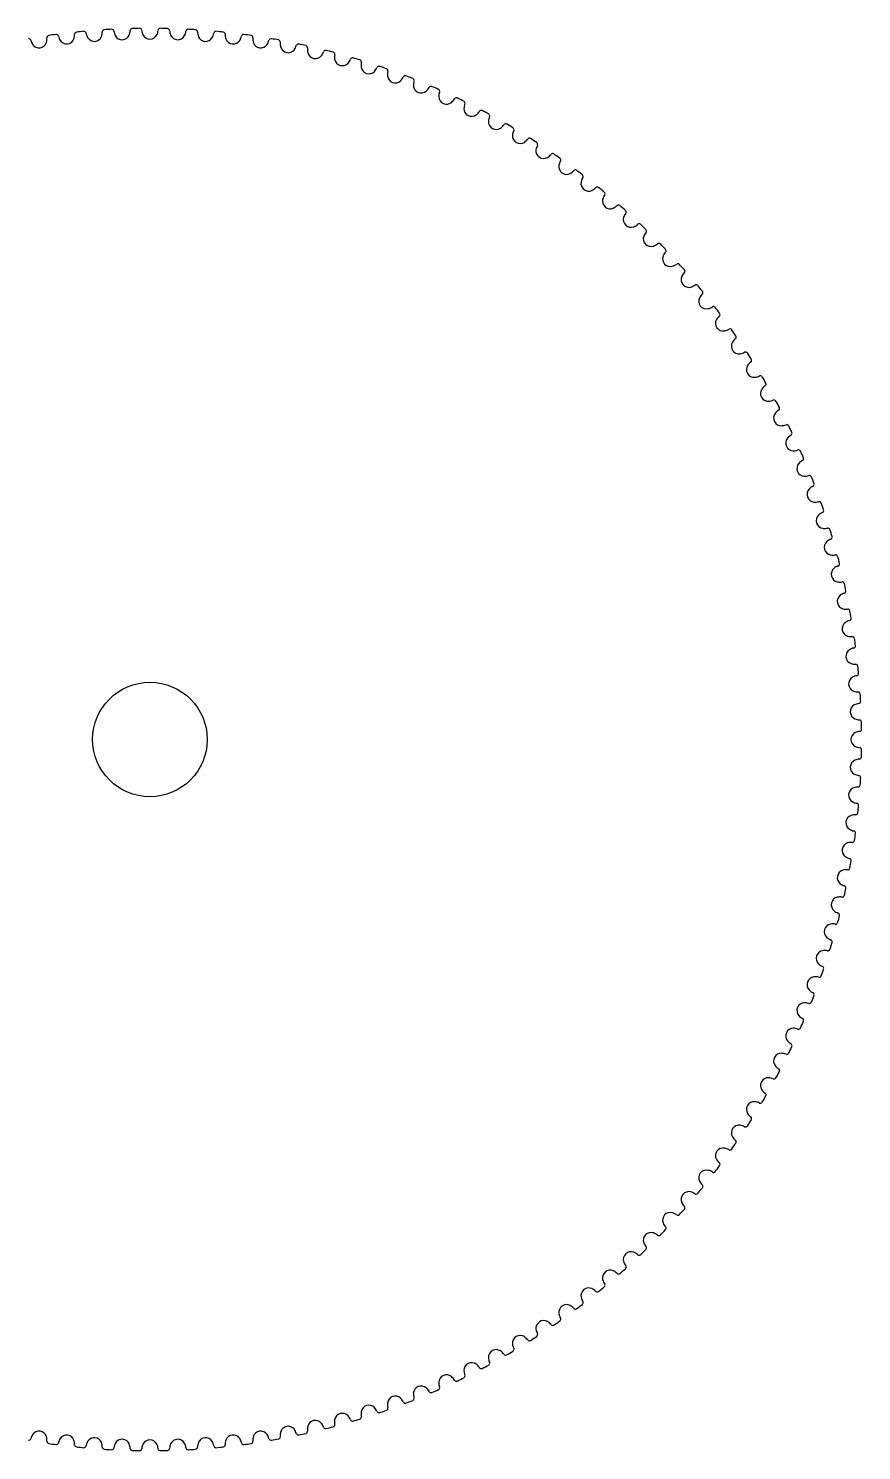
# Model space of a CAD drawing. Header units: millimetres. Extents: x 0 to 102, y 0 to 102.
# Drawn here: x 42.3 to 101.6, y 0.3 to 101.6 of the extents above; entities that cross this region are included whole.
import ezdxf

# ---------------------------------------------------------------- set-up
doc = ezdxf.new("R2010")
doc.units = ezdxf.units.MM

msp = doc.modelspace()

# ---------------------------------------------------------------- linework, layer by layer
msp.add_circle((50.93, 50.93), 4.08)
for centre, radius, start, end in [((50.93, 50.94), 50.68, 95.3256, 95.9244), ((46.24, 101.24), 0.15, 11.9314, 94.5), ((46.54, 101.38), 1, -19.877, -0.5988), ((47.69, 101.36), 0.15, 94.5, 177.0686), ((50.93, 50.94), 50.68, 93.0756, 93.6744), ((48.22, 101.39), 0.15, 9.6814, 92.25), ((49.36, 101.54), 1, -172.6512, -153.373), ((48.53, 101.51), 1, -22.127, -2.8488), ((49.68, 101.45), 0.15, 92.25, 174.8186), ((50.93, 50.94), 50.68, 90.8256, 91.4244), ((50.2, 101.46), 0.15, 7.4314, 90), ((51.34, 101.56), 1, -174.9012, -155.623), ((50.52, 101.56), 1, -24.377, -5.0988), ((51.66, 101.46), 0.15, 90, 172.5686), ((50.93, 50.94), 50.68, 88.5756, 89.1744), ((52.18, 101.45), 0.15, 5.1814, 87.75), ((53.33, 101.51), 1, -177.1512, -157.873), ((52.5, 101.54), 1, -26.627, -7.3488), ((53.64, 101.39), 0.15, 87.75, 170.3186), ((50.93, 50.94), 50.68, 86.3256, 86.9244), ((54.17, 101.36), 0.15, 2.9314, 85.5), ((55.32, 101.38), 1, -179.4012, -160.123), ((55.62, 101.24), 0.15, 85.5, 168.0686), ((50.93, 50.94), 50.68, 84.0756, 84.6744), ((42.3, 100.72), 0.15, 16.4314, 99), ((43.42, 101.01), 1, -165.9012, -146.623), ((43.03, 100.78), 0.555, -144.4349, -81), ((43.03, 100.78), 0.555, -81, -17.5651), ((42.6, 100.88), 1, -15.377, 3.9012), ((43.75, 100.95), 0.15, 99, -178.4314), ((50.93, 50.94), 50.68, 97.5756, 98.1744), ((44.27, 101.02), 0.15, 14.1814, 96.75), ((45.39, 101.26), 1, -168.1512, -148.873), ((45, 101.05), 0.555, -146.6849, -83.25), ((45, 101.05), 0.555, -83.25, -19.8151), ((44.57, 101.17), 1, -17.627, 1.6512), ((45.72, 101.19), 0.15, 96.75, 179.3186), ((47.37, 101.44), 1, -170.4012, -151.123), ((46.97, 101.24), 0.555, -148.9349, -85.5), ((46.97, 101.24), 0.555, -85.5, -22.0651), ((48.95, 101.36), 0.555, -151.1849, -87.75), ((48.95, 101.36), 0.555, -87.75, -24.3151), ((50.93, 101.4), 0.555, -153.4349, -90), ((50.93, 101.4), 0.555, -90, -26.5651), ((52.91, 101.36), 0.555, -155.6849, -92.25), ((52.91, 101.36), 0.555, -92.25, -28.8151), ((54.89, 101.24), 0.555, -157.9349, -94.5), ((54.89, 101.24), 0.555, -94.5, -31.0651), ((54.49, 101.44), 1, -28.877, -9.5988), ((56.14, 101.19), 0.15, 0.6814, 83.25), ((57.29, 101.17), 1, 178.3488, -162.373), ((56.86, 101.05), 0.555, -160.1849, -96.75), ((56.86, 101.05), 0.555, -96.75, -33.3151), ((56.47, 101.26), 1, -31.127, -11.8488), ((57.59, 101.02), 0.15, 83.25, 165.8186), ((50.93, 50.94), 50.68, 81.8256, 82.4244), ((58.11, 100.95), 0.15, -1.5686, 81), ((59.26, 100.88), 1, 176.0988, -164.623), ((58.82, 100.78), 0.555, -162.4349, -99), ((58.82, 100.78), 0.555, -99, -35.5651), ((58.44, 101.01), 1, -33.377, -14.0988), ((59.56, 100.72), 0.15, 81, 163.5686), ((50.93, 50.94), 50.68, 79.5756, 80.1744), ((60.07, 100.63), 0.15, -3.8186, 78.75), ((61.21, 100.51), 1, 173.8488, -166.873), ((60.4, 100.67), 1, -35.627, -16.3488), ((61.5, 100.34), 0.15, 78.75, 161.3186), ((50.93, 50.94), 50.68, 77.3256, 77.9244), ((62.01, 100.23), 0.15, -6.0686, 76.5), ((60.78, 100.43), 0.555, -164.6849, -101.25), ((60.78, 100.43), 0.555, -101.25, -37.8151), ((63.15, 100.07), 1, 171.5988, -169.123), ((62.71, 100.01), 0.555, -166.9349, -103.5), ((62.71, 100.01), 0.555, -103.5, -40.0651), ((62.35, 100.26), 1, -37.877, -18.5988), ((63.43, 99.89), 0.15, 76.5, 159.0686), ((50.93, 50.94), 50.68, 75.0756, 75.6744), ((63.94, 99.76), 0.15, -8.3186, 74.25), ((65.07, 99.55), 1, 169.3488, -171.373), ((64.63, 99.51), 0.555, -169.1849, -105.75), ((64.28, 99.78), 1, -40.127, -20.8488), ((65.35, 99.36), 0.15, 74.25, 156.8186), ((50.93, 50.94), 50.68, 72.8256, 73.4244), ((65.85, 99.21), 0.15, -10.5686, 72), ((64.63, 99.51), 0.555, -105.75, -42.3151), ((66.97, 98.96), 1, 167.0988, -173.623), ((66.53, 98.93), 0.555, -171.4349, -108), ((66.53, 98.93), 0.555, -108, -44.5651), ((66.18, 99.21), 1, -42.377, -23.0988), ((67.24, 98.76), 0.15, 72, 154.5686), ((50.93, 50.94), 50.68, 70.5756, 71.1744), ((67.73, 98.59), 0.15, -12.8186, 69.75), ((68.84, 98.29), 1, 164.8488, -175.873), ((68.4, 98.28), 0.555, -173.6849, -110.25), ((68.4, 98.28), 0.555, -110.25, -46.8151), ((68.07, 98.58), 1, -44.627, -25.3488), ((69.1, 98.08), 0.15, 69.75, 152.3186), ((50.93, 50.94), 50.68, 68.3256, 68.9244), ((69.59, 97.89), 0.15, -15.0686, 67.5), ((70.69, 97.55), 1, 162.5988, -178.123), ((70.24, 97.56), 0.555, -175.9349, -112.5), ((69.92, 97.87), 1, -46.877, -27.5988), ((70.94, 97.33), 0.15, 67.5, 150.0686), ((50.93, 50.94), 50.68, 66.0756, 66.6744), ((70.24, 97.56), 0.555, -112.5, -49.0651), ((71.42, 97.12), 0.15, -17.3186, 65.25), ((72.5, 96.74), 1, 160.3488, 179.627), ((72.06, 96.76), 0.555, -178.1849, -114.75), ((72.06, 96.76), 0.555, -114.75, -51.3151), ((71.75, 97.09), 1, -49.127, -29.8488), ((72.75, 96.51), 0.15, 65.25, 147.8186), ((50.93, 50.94), 50.68, 63.8256, 64.4244), ((73.22, 96.28), 0.15, -19.5686, 63), ((74.29, 95.86), 1, 158.0988, 177.377), ((73.84, 95.9), 0.555, 179.5651, -117), ((73.84, 95.9), 0.555, -117, -53.5651), ((73.55, 96.23), 1, -51.377, -32.0988), ((74.52, 95.62), 0.15, 63, 145.5686), ((50.93, 50.94), 50.68, 61.5756, 62.1744), ((76.03, 94.91), 1, 155.8488, 175.127), ((74.98, 95.37), 0.15, -21.8186, 60.75), ((75.59, 94.96), 0.555, 177.3151, -119.25), ((75.59, 94.96), 0.555, -119.25, -55.8151), ((75.31, 95.31), 1, -53.627, -34.3488), ((76.26, 94.66), 0.15, 60.75, 143.3186), ((50.93, 50.94), 50.68, 59.3256, 59.9244), ((77.74, 93.89), 1, 153.5988, 172.877), ((76.71, 94.39), 0.15, -24.0686, 58.5), ((77.3, 93.96), 0.555, 175.0651, -121.5), ((77.3, 93.96), 0.555, -121.5, -58.0651), ((77.03, 94.32), 1, -55.877, -36.5988), ((77.95, 93.63), 0.15, 58.5, 141.0686), ((50.93, 50.94), 50.68, 57.0756, 57.6744), ((79.41, 92.8), 1, 151.3488, 170.627), ((78.39, 93.35), 0.15, -26.3186, 56.25), ((78.97, 92.89), 0.555, 172.8151, -123.75), ((78.97, 92.89), 0.555, -123.75, -60.3151), ((78.72, 93.26), 1, -58.127, -38.8488), ((79.61, 92.54), 0.15, 56.25, 138.8186), ((50.93, 50.93), 50.68, 54.8256, 55.4244), ((80.04, 92.24), 0.15, -28.5686, 54), ((80.6, 91.76), 0.555, 170.5651, -126), ((81.03, 91.65), 1, 149.0988, 168.377), ((80.6, 91.76), 0.555, -126, -62.5651), ((80.36, 92.14), 1, -60.377, -41.0988), ((81.22, 91.38), 0.15, 54, 136.5686), ((50.93, 50.93), 50.68, 52.5756, 53.1744), ((82.18, 90.56), 0.555, 168.3151, -128.25), ((82.6, 90.44), 1, 146.8488, 166.127), ((81.64, 91.06), 0.15, -30.8186, 51.75), ((81.95, 90.95), 1, -62.627, -43.3488), ((82.78, 90.16), 0.15, 51.75, 134.3186), ((50.93, 50.93), 50.68, 50.3256, 50.9244), ((82.18, 90.56), 0.555, -128.25, -64.8151), ((83.71, 89.31), 0.555, 166.0651, -130.5), ((84.13, 89.16), 1, 144.5988, 163.877), ((83.19, 89.82), 0.15, -33.0686, 49.5), ((83.71, 89.31), 0.555, -130.5, -67.0651), ((83.5, 89.7), 1, -64.877, -45.5988), ((84.3, 88.88), 0.15, 49.5, 132.0686), ((50.93, 50.93), 50.68, 48.0756, 48.6744), ((85.61, 87.83), 1, 142.3488, 161.627), ((84.69, 88.53), 0.15, -35.3186, 47.25), ((85.19, 87.99), 0.555, 163.8151, -132.75), ((85.19, 87.99), 0.555, -132.75, -69.3151), ((85, 88.39), 1, -67.127, -47.8488), ((85.76, 87.54), 0.15, 47.25, 129.8186), ((50.93, 50.93), 50.68, 45.8256, 46.4244), ((86.14, 87.17), 0.15, -37.5686, 45), ((86.62, 86.62), 0.555, 161.5651, -135), ((87.03, 86.44), 1, 140.0988, 159.377), ((86.62, 86.62), 0.555, -135, -71.5651), ((86.44, 87.03), 1, -69.377, -50.0988), ((87.17, 86.14), 0.15, 45, 127.5686), ((50.93, 50.93), 50.68, 43.5756, 44.1744), ((87.99, 85.19), 0.555, 159.3151, -137.25), ((88.39, 85), 1, 137.8488, 157.127), ((87.54, 85.76), 0.15, -39.8186, 42.75), ((87.99, 85.19), 0.555, -137.25, -73.8151), ((87.83, 85.61), 1, -71.627, -52.3488), ((88.53, 84.69), 0.15, 42.75, 125.3186), ((50.93, 50.93), 50.68, 41.3256, 41.9244), ((89.7, 83.5), 1, 135.5988, 154.877), ((88.88, 84.3), 0.15, -42.0686, 40.5), ((89.31, 83.71), 0.555, 157.0651, -139.5), ((89.31, 83.71), 0.555, -139.5, -76.0651), ((89.16, 84.13), 1, -73.877, -54.5988), ((89.82, 83.19), 0.15, 40.5, 123.0686), ((50.93, 50.93), 50.68, 39.0756, 39.6744), ((90.56, 82.18), 0.555, 154.8151, -141.75), ((90.95, 81.95), 1, 133.3488, 152.627), ((90.16, 82.78), 0.15, -44.3186, 38.25), ((90.56, 82.18), 0.555, -141.75, -78.3151), ((90.44, 82.6), 1, -76.127, -56.8488), ((91.06, 81.64), 0.15, 38.25, 120.8186), ((50.93, 50.93), 50.68, 36.8256, 37.4244), ((92.14, 80.36), 1, 131.0988, 150.377), ((91.38, 81.22), 0.15, -46.5686, 36), ((91.76, 80.6), 0.555, 152.5651, -144), ((91.76, 80.6), 0.555, -144, -80.5651), ((91.65, 81.03), 1, -78.377, -59.0988), ((92.24, 80.04), 0.15, 36, 118.5686), ((50.93, 50.93), 50.68, 34.5756, 35.1744), ((92.89, 78.97), 0.555, 150.3151, -146.25), ((93.26, 78.72), 1, 128.8488, 148.127), ((92.54, 79.61), 0.15, -48.8186, 33.75), ((92.89, 78.97), 0.555, -146.25, -82.8151), ((92.8, 79.41), 1, -80.627, -61.3488), ((93.35, 78.39), 0.15, 33.75, 116.3186), ((50.94, 50.93), 50.68, 32.3256, 32.9244), ((93.96, 77.3), 0.555, 148.0651, -148.5), ((94.32, 77.03), 1, 126.5988, 145.877), ((93.63, 77.95), 0.15, -51.0686, 31.5), ((93.96, 77.3), 0.555, -148.5, -85.0651), ((93.89, 77.74), 1, -82.877, -63.5988), ((94.39, 76.71), 0.15, 31.5, 114.0686), ((95.31, 75.31), 1, 124.3488, 143.627), ((50.94, 50.93), 50.68, 30.0756, 30.6744), ((94.66, 76.26), 0.15, -53.3186, 29.25), ((94.96, 75.59), 0.555, 145.8151, -150.75), ((94.96, 75.59), 0.555, -150.75, -87.3151), ((94.91, 76.03), 1, -85.127, -65.8488), ((95.37, 74.98), 0.15, 29.25, 111.8186), ((50.94, 50.93), 50.68, 27.8256, 28.4244), ((95.9, 73.84), 0.555, 143.5651, -153), ((96.23, 73.55), 1, 122.0988, 141.377), ((95.62, 74.52), 0.15, -55.5686, 27), ((95.9, 73.84), 0.555, -153, -89.5651), ((95.86, 74.29), 1, -87.377, -68.0988), ((96.28, 73.22), 0.15, 27, 109.5686), ((50.94, 50.93), 50.68, 25.5756, 26.1744), ((96.76, 72.06), 0.555, 141.3151, -155.25), ((97.09, 71.75), 1, 119.8488, 139.127), ((96.51, 72.75), 0.15, -57.8186, 24.75), ((96.76, 72.06), 0.555, -155.25, -91.8151), ((96.74, 72.5), 1, -89.627, -70.3488), ((97.12, 71.42), 0.15, 24.75, 107.3186), ((50.94, 50.93), 50.68, 23.3256, 23.9244), ((97.33, 70.94), 0.15, -60.0686, 22.5), ((97.56, 70.24), 0.555, 139.0651, -157.5), ((97.56, 70.24), 0.555, -157.5, -94.0651), ((97.87, 69.92), 1, 117.5988, 136.877), ((97.55, 70.69), 1, -91.877, -72.5988), ((97.89, 69.59), 0.15, 22.5, 105.0686), ((98.58, 68.07), 1, 115.3488, 134.627), ((50.94, 50.93), 50.68, 21.0756, 21.6744), ((98.08, 69.1), 0.15, -62.3186, 20.25), ((98.28, 68.4), 0.555, 136.8151, -159.75), ((98.28, 68.4), 0.555, -159.75, -96.3151), ((98.29, 68.84), 1, -94.127, -74.8488), ((98.93, 66.53), 0.555, 134.5651, -162), ((99.21, 66.18), 1, 113.0988, 132.377), ((98.59, 67.73), 0.15, 20.25, 102.8186), ((50.94, 50.93), 50.68, 18.8256, 19.4244), ((98.76, 67.24), 0.15, -64.5686, 18), ((98.93, 66.53), 0.555, -162, -98.5651), ((98.96, 66.97), 1, -96.377, -77.0988), ((99.21, 65.85), 0.15, 18, 100.5686), ((50.94, 50.93), 50.68, 16.5756, 17.1744), ((99.51, 64.63), 0.555, 132.3151, -164.25), ((99.78, 64.28), 1, 110.8488, 130.127), ((99.36, 65.35), 0.15, -66.8186, 15.75), ((99.51, 64.63), 0.555, -164.25, -100.8151), ((99.55, 65.07), 1, -98.627, -79.3488), ((99.76, 63.94), 0.15, 15.75, 98.3186), ((50.94, 50.93), 50.68, 14.3256, 14.9244), ((100.01, 62.71), 0.555, 130.0651, -166.5), ((100.26, 62.35), 1, 108.5988, 127.877), ((99.89, 63.43), 0.15, -69.0686, 13.5), ((100.01, 62.71), 0.555, -166.5, -103.0651), ((100.07, 63.15), 1, -100.877, -81.5988), ((100.23, 62.01), 0.15, 13.5, 96.0686), ((50.94, 50.93), 50.68, 12.0756, 12.6744), ((100.43, 60.78), 0.555, 127.8151, -168.75), ((100.67, 60.4), 1, 106.3488, 125.627), ((100.34, 61.5), 0.15, -71.3186, 11.25), ((100.43, 60.78), 0.555, -168.75, -105.3151), ((100.51, 61.21), 1, -103.127, -83.8488), ((100.63, 60.07), 0.15, 11.25, 93.8186), ((50.94, 50.93), 50.68, 9.8256, 10.4244), ((100.78, 58.82), 0.555, 125.5651, -171), ((101.01, 58.44), 1, 104.0988, 123.377), ((100.72, 59.56), 0.15, -73.5686, 9), ((100.78, 58.82), 0.555, -171, -107.5651), ((100.88, 59.26), 1, -105.377, -86.0988), ((100.95, 58.11), 0.15, 9, 91.5686), ((50.94, 50.93), 50.68, 7.5756, 8.1744), ((101.05, 56.86), 0.555, 123.3151, -173.25), ((101.05, 56.86), 0.555, -173.25, -109.8151), ((101.26, 56.47), 1, 101.8488, 121.127), ((101.02, 57.59), 0.15, -75.8186, 6.75), ((101.17, 57.29), 1, -107.627, -88.3488), ((101.19, 56.14), 0.15, 6.75, 89.3186), ((50.94, 50.93), 50.68, 5.3256, 5.9244), ((101.24, 54.89), 0.555, 121.0651, -175.5), ((101.24, 54.89), 0.555, -175.5, -112.0651), ((101.44, 54.49), 1, 99.5988, 118.877), ((101.24, 55.62), 0.15, -78.0686, 4.5), ((101.38, 55.32), 1, -109.877, -90.5988), ((101.36, 54.17), 0.15, 4.5, 87.0686), ((50.94, 50.93), 50.68, 3.0756, 3.6744), ((101.36, 52.91), 0.555, 118.8151, -177.75), ((101.36, 52.91), 0.555, -177.75, -114.3151), ((101.54, 52.5), 1, 97.3488, 116.627), ((101.39, 53.64), 0.15, -80.3186, 2.25), ((101.51, 53.33), 1, -112.127, -92.8488), ((101.45, 52.18), 0.15, 2.25, 84.8186), ((50.94, 50.93), 50.68, 0.8256, 1.4244), ((101.4, 50.93), 0.555, 116.5651, -180), ((101.4, 50.93), 0.555, 180, -116.5651), ((101.56, 50.52), 1, 95.0988, 114.377), ((101.46, 51.66), 0.15, -82.5686, 0), ((101.56, 51.34), 1, -114.377, -95.0988), ((101.45, 49.68), 0.15, -84.8186, -2.25), ((101.46, 50.2), 0.15, 0, 82.5686), ((50.94, 50.93), 50.68, -1.4244, -0.8256), ((101.36, 48.95), 0.555, 114.3151, 177.75), ((101.36, 48.95), 0.555, 177.75, -118.8151), ((101.51, 48.53), 1, 92.8488, 112.127), ((101.54, 49.36), 1, -116.627, -97.3488), ((101.36, 47.69), 0.15, -87.0686, -4.5), ((101.39, 48.22), 0.15, -2.25, 80.3186), ((50.94, 50.93), 50.68, -3.6744, -3.0756), ((101.24, 46.97), 0.555, 112.0651, 175.5), ((101.24, 46.97), 0.555, 175.5, -121.0651), ((101.38, 46.54), 1, 90.5988, 109.877), ((101.44, 47.37), 1, -118.877, -99.5988), ((101.19, 45.72), 0.15, -89.3186, -6.75), ((101.24, 46.24), 0.15, -4.5, 78.0686), ((50.94, 50.93), 50.68, -5.9244, -5.3256), ((101.05, 45), 0.555, 109.8151, 173.25), ((101.05, 45), 0.555, 173.25, -123.3151), ((101.17, 44.57), 1, 88.3488, 107.627), ((100.88, 42.6), 1, 86.0988, 105.377), ((101.26, 45.39), 1, -121.127, -101.8488), ((100.95, 43.75), 0.15, -91.5686, -9), ((101.02, 44.27), 0.15, -6.75, 75.8186), ((50.94, 50.93), 50.68, -8.1744, -7.5756), ((100.78, 43.03), 0.555, 171, -125.5651), ((100.78, 43.03), 0.555, 107.5651, 171), ((101.01, 43.42), 1, -123.377, -104.0988), ((100.43, 41.08), 0.555, 105.3151, 168.75), ((100.51, 40.64), 1, 83.8488, 103.127), ((100.63, 41.79), 0.15, -93.8186, -11.25), ((100.72, 42.3), 0.15, -9, 73.5686), ((50.94, 50.93), 50.68, -10.4244, -9.8256), ((100.43, 41.08), 0.555, 168.75, -127.8151), ((100.67, 41.46), 1, -125.627, -106.3488), ((100.01, 39.15), 0.555, 103.0651, 166.5), ((100.07, 38.71), 1, 81.5988, 100.877), ((100.23, 39.84), 0.15, -96.0686, -13.5), ((50.94, 50.93), 50.68, -12.6744, -12.0756), ((100.34, 40.36), 0.15, -11.25, 71.3186), ((100.01, 39.15), 0.555, 166.5, -130.0651), ((100.26, 39.51), 1, -127.877, -108.5988), ((99.89, 38.42), 0.15, -13.5, 69.0686), ((99.51, 37.23), 0.555, 100.8151, 164.25), ((99.55, 36.79), 1, 79.3488, 98.627), ((99.76, 37.92), 0.15, -98.3186, -15.75), ((50.94, 50.93), 50.68, -14.9244, -14.3256), ((99.51, 37.23), 0.555, 164.25, -132.3151), ((99.78, 37.58), 1, -130.127, -110.8488), ((99.36, 36.51), 0.15, -15.75, 66.8186), ((98.93, 35.33), 0.555, 162, -134.5651), ((98.93, 35.33), 0.555, 98.5651, 162), ((98.96, 34.89), 1, 77.0988, 96.377), ((99.21, 36.01), 0.15, -100.5686, -18), ((50.94, 50.93), 50.68, -17.1744, -16.5756), ((99.21, 35.68), 1, -132.377, -113.0988), ((50.94, 50.93), 50.68, -19.4244, -18.8256), ((98.76, 34.62), 0.15, -18, 64.5686), ((98.28, 33.46), 0.555, 159.75, -136.8151), ((98.28, 33.46), 0.555, 96.3151, 159.75), ((98.29, 33.02), 1, 74.8488, 94.127), ((98.59, 34.13), 0.15, -102.8186, -20.25), ((98.58, 33.79), 1, -134.627, -115.3488), ((50.94, 50.93), 50.68, -21.6744, -21.0756), ((98.08, 32.76), 0.15, -20.25, 62.3186), ((97.56, 31.62), 0.555, 157.5, -139.0651), ((97.56, 31.62), 0.555, 94.0651, 157.5), ((97.55, 31.17), 1, 72.5988, 91.877), ((97.89, 32.27), 0.15, -105.0686, -22.5), ((97.87, 31.94), 1, -136.877, -117.5988), ((50.94, 50.93), 50.68, -23.9244, -23.3256), ((97.33, 30.92), 0.15, -22.5, 60.0686), ((96.76, 29.8), 0.555, 155.25, -141.3151), ((96.76, 29.8), 0.555, 91.8151, 155.25), ((97.09, 30.11), 1, -139.127, -119.8488), ((96.74, 29.35), 1, 70.3488, 89.627), ((97.12, 30.44), 0.15, -107.3186, -24.75), ((95.9, 28.02), 0.555, 89.5651, 153), ((95.86, 27.57), 1, 68.0988, 87.377), ((96.28, 28.64), 0.15, -109.5686, -27), ((50.94, 50.93), 50.68, -26.1744, -25.5756), ((96.51, 29.11), 0.15, -24.75, 57.8186), ((95.9, 28.02), 0.555, 153, -143.5651), ((96.23, 28.31), 1, -141.377, -122.0988), ((95.62, 27.34), 0.15, -27, 55.5686), ((94.96, 26.27), 0.555, 150.75, -145.8151), ((94.96, 26.27), 0.555, 87.3151, 150.75), ((94.91, 25.83), 1, 65.8488, 85.127), ((95.37, 26.88), 0.15, -111.8186, -29.25), ((50.94, 50.93), 50.68, -28.4244, -27.8256), ((95.31, 26.55), 1, -143.627, -124.3488), ((50.94, 50.93), 50.68, -30.6744, -30.0756), ((94.66, 25.6), 0.15, -29.25, 53.3186), ((93.96, 24.56), 0.555, 148.5, -148.0651), ((93.96, 24.56), 0.555, 85.0651, 148.5), ((93.89, 24.12), 1, 63.5988, 82.877), ((94.39, 25.15), 0.15, -114.0686, -31.5), ((92.89, 22.89), 0.555, 82.8151, 146.25), ((92.8, 22.45), 1, 61.3488, 80.627), ((93.35, 23.47), 0.15, -116.3186, -33.75), ((50.94, 50.93), 50.68, -32.9244, -32.3256), ((94.32, 24.83), 1, -145.877, -126.5988), ((93.63, 23.91), 0.15, -31.5, 51.0686), ((92.89, 22.89), 0.555, 146.25, -150.3151), ((93.26, 23.14), 1, -148.127, -128.8488), ((92.54, 22.25), 0.15, -33.75, 48.8186), ((91.76, 21.26), 0.555, 144, -152.5651), ((91.76, 21.26), 0.555, 80.5651, 144), ((91.65, 20.83), 1, 59.0988, 78.377), ((92.24, 21.82), 0.15, -118.5686, -36), ((50.93, 50.93), 50.68, -35.1744, -34.5756), ((50.93, 50.93), 50.68, -37.4244, -36.8256), ((92.14, 21.5), 1, -150.377, -131.0988), ((91.38, 20.64), 0.15, -36, 46.5686), ((90.56, 19.68), 0.555, 141.75, -154.8151), ((90.95, 19.91), 1, -152.627, -133.3488), ((90.56, 19.68), 0.555, 78.3151, 141.75), ((90.44, 19.26), 1, 56.8488, 76.127), ((91.06, 20.22), 0.15, -120.8186, -38.25), ((89.31, 18.15), 0.555, 139.5, -157.0651), ((89.31, 18.15), 0.555, 76.0651, 139.5), ((89.16, 17.73), 1, 54.5988, 73.877), ((89.82, 18.67), 0.15, -123.0686, -40.5), ((50.93, 50.93), 50.68, -39.6744, -39.0756), ((90.16, 19.08), 0.15, -38.25, 44.3186), ((50.93, 50.93), 50.68, -41.9244, -41.3256), ((89.7, 18.36), 1, -154.877, -135.5988), ((88.88, 17.56), 0.15, -40.5, 42.0686), ((87.99, 16.67), 0.555, 137.25, -159.3151), ((88.39, 16.86), 1, -157.127, -137.8488), ((87.99, 16.67), 0.555, 73.8151, 137.25), ((87.83, 16.25), 1, 52.3488, 71.627), ((88.53, 17.17), 0.15, -125.3186, -42.75), ((86.62, 15.24), 0.555, 135, -161.5651), ((86.62, 15.24), 0.555, 71.5651, 135), ((86.44, 14.83), 1, 50.0988, 69.377), ((87.17, 15.72), 0.15, -127.5686, -45), ((50.93, 50.93), 50.68, -44.1744, -43.5756), ((87.54, 16.1), 0.15, -42.75, 39.8186), ((85.19, 13.87), 0.555, 132.75, -163.8151), ((85.19, 13.87), 0.555, 69.3151, 132.75), ((85, 13.47), 1, 47.8488, 67.127), ((85.76, 14.32), 0.15, -129.8186, -47.25), ((50.93, 50.92), 50.68, -46.4244, -45.8256), ((87.03, 15.42), 1, -159.377, -140.0988), ((86.14, 14.69), 0.15, -45, 37.5686), ((50.93, 50.92), 50.68, -48.6744, -48.0756), ((85.61, 14.03), 1, -161.627, -142.3488), ((84.69, 13.33), 0.15, -47.25, 35.3186), ((83.71, 12.55), 0.555, 130.5, -166.0651), ((84.13, 12.7), 1, -163.877, -144.5988), ((83.71, 12.55), 0.555, 67.0651, 130.5), ((83.5, 12.16), 1, 45.5988, 64.877), ((84.3, 12.98), 0.15, -132.0686, -49.5), ((82.18, 11.29), 0.555, 128.25, -168.3151), ((82.6, 11.42), 1, -166.127, -146.8488), ((82.18, 11.29), 0.555, 64.8151, 128.25), ((81.95, 10.91), 1, 43.3488, 62.627), ((82.78, 11.7), 0.15, -134.3186, -51.75), ((50.93, 50.92), 50.68, -50.9244, -50.3256), ((83.19, 12.03), 0.15, -49.5, 33.0686), ((80.6, 10.1), 0.555, 126, -170.5651), ((80.6, 10.1), 0.555, 62.5651, 126), ((80.36, 9.72), 1, 41.0988, 60.377), ((81.22, 10.48), 0.15, -136.5686, -54), ((50.93, 50.92), 50.68, -53.1744, -52.5756), ((81.64, 10.8), 0.15, -51.75, 30.8186), ((78.97, 8.96), 0.555, 123.75, -172.8151), ((78.97, 8.96), 0.555, 60.3151, 123.75), ((78.72, 8.6), 1, 38.8488, 58.127), ((79.61, 9.32), 0.15, -138.8186, -56.25), ((50.93, 50.92), 50.68, -55.4244, -54.8256), ((81.03, 10.21), 1, -168.377, -149.0988), ((80.04, 9.62), 0.15, -54, 28.5686), ((77.3, 7.9), 0.555, 121.5, -175.0651), ((77.3, 7.9), 0.555, 58.0651, 121.5), ((77.03, 7.54), 1, 36.5988, 55.877), ((77.95, 8.23), 0.15, -141.0686, -58.5), ((50.93, 50.92), 50.68, -57.6744, -57.0756), ((79.41, 9.06), 1, -170.627, -151.3488), ((78.39, 8.51), 0.15, -56.25, 26.3186), ((75.59, 6.89), 0.555, 119.25, -177.3151), ((75.59, 6.89), 0.555, 55.8151, 119.25), ((75.31, 6.55), 1, 34.3488, 53.627), ((76.26, 7.2), 0.15, -143.3186, -60.75), ((50.93, 50.92), 50.68, -59.9244, -59.3256), ((77.74, 7.97), 1, -172.877, -153.5988), ((76.71, 7.47), 0.15, -58.5, 24.0686), ((73.84, 5.96), 0.555, 117, -179.5651), ((73.84, 5.96), 0.555, 53.5651, 117), ((73.55, 5.63), 1, 32.0988, 51.377), ((74.52, 6.24), 0.15, -145.5686, -63), ((50.93, 50.92), 50.68, -62.1744, -61.5756), ((76.03, 6.95), 1, -175.127, -155.8488), ((74.98, 6.49), 0.15, -60.75, 21.8186), ((72.06, 5.1), 0.555, 114.75, 178.1849), ((72.5, 5.12), 1, -179.627, -160.3488), ((72.06, 5.1), 0.555, 51.3151, 114.75), ((71.75, 4.77), 1, 29.8488, 49.127), ((72.75, 5.35), 0.15, -147.8186, -65.25), ((50.93, 50.92), 50.68, -64.4244, -63.8256), ((74.29, 6), 1, -177.377, -158.0988), ((73.22, 5.58), 0.15, -63, 19.5686), ((68.4, 3.58), 0.555, 110.25, 173.6849), ((68.4, 3.58), 0.555, 46.8151, 110.25), ((70.24, 4.3), 0.555, 112.5, 175.9349), ((70.69, 4.31), 1, 178.123, -162.5988), ((70.24, 4.3), 0.555, 49.0651, 112.5), ((69.92, 3.99), 1, 27.5988, 46.877), ((70.94, 4.53), 0.15, -150.0686, -67.5), ((50.93, 50.92), 50.68, -66.6744, -66.0756), ((71.42, 4.74), 0.15, -65.25, 17.3186), ((66.53, 2.93), 0.555, 108, 171.4349), ((66.53, 2.93), 0.555, 44.5651, 108), ((66.18, 2.64), 1, 23.0988, 42.377), ((50.93, 50.92), 50.68, -71.1744, -70.5756), ((67.73, 3.27), 0.15, -69.75, 12.8186), ((68.84, 3.57), 1, 175.873, -164.8488), ((68.07, 3.28), 1, 25.3488, 44.627), ((69.1, 3.78), 0.15, -152.3186, -69.75), ((50.93, 50.92), 50.68, -68.9244, -68.3256), ((69.59, 3.97), 0.15, -67.5, 15.0686), ((62.71, 1.85), 0.555, 103.5, 166.9349), ((62.71, 1.85), 0.555, 40.0651, 103.5), ((62.35, 1.6), 1, 18.5988, 37.877), ((63.94, 2.1), 0.15, -74.25, 8.3186), ((65.07, 2.31), 1, 171.373, -169.3488), ((64.63, 2.35), 0.555, 105.75, 169.1849), ((64.63, 2.35), 0.555, 42.3151, 105.75), ((64.28, 2.08), 1, 20.8488, 40.127), ((65.35, 2.5), 0.15, -156.8186, -74.25), ((50.93, 50.92), 50.68, -73.4244, -72.8256), ((65.85, 2.65), 0.15, -72, 10.5686), ((66.97, 2.9), 1, 173.623, -167.0988), ((67.24, 3.1), 0.15, -154.5686, -72), ((42.3, 1.14), 0.15, -99, -16.4314), ((43.42, 0.85), 1, 146.623, 165.9012), ((43.03, 1.08), 0.555, 81, 144.4349), ((43.03, 1.08), 0.555, 17.5651, 81), ((42.6, 0.98), 1, -3.9012, 15.377), ((45.39, 0.6), 1, 148.873, 168.1512), ((45, 0.81), 0.555, 83.25, 146.6849), ((45, 0.81), 0.555, 19.8151, 83.25), ((46.97, 0.61), 0.555, 85.5, 148.9349), ((46.97, 0.61), 0.555, 22.0651, 85.5), ((48.95, 0.5), 0.555, 87.75, 151.1849), ((48.95, 0.5), 0.555, 24.3151, 87.75), ((50.93, 0.46), 0.555, 90, 153.4349), ((50.93, 0.46), 0.555, 26.5651, 90), ((52.91, 0.5), 0.555, 92.25, 155.6849), ((52.91, 0.5), 0.555, 28.8151, 92.25), ((54.89, 0.61), 0.555, 94.5, 157.9349), ((54.89, 0.61), 0.555, 31.0651, 94.5), ((56.86, 0.81), 0.555, 96.75, 160.1849), ((56.86, 0.81), 0.555, 33.3151, 96.75), ((56.47, 0.6), 1, 11.8488, 31.127), ((59.26, 0.98), 1, 164.623, -176.0988), ((58.82, 1.08), 0.555, 99, 162.4349), ((58.82, 1.08), 0.555, 35.5651, 99), ((58.44, 0.85), 1, 14.0988, 33.377), ((59.56, 1.14), 0.15, -163.5686, -81), ((50.93, 50.92), 50.68, -80.1744, -79.5756), ((60.07, 1.23), 0.15, -78.75, 3.8186), ((61.21, 1.35), 1, 166.873, -173.8488), ((60.78, 1.43), 0.555, 101.25, 164.6849), ((60.78, 1.43), 0.555, 37.8151, 101.25), ((60.4, 1.19), 1, 16.3488, 35.627), ((61.5, 1.52), 0.15, -161.3186, -78.75), ((50.93, 50.92), 50.68, -77.9244, -77.3256), ((62.01, 1.63), 0.15, -76.5, 6.0686), ((63.15, 1.79), 1, 169.123, -171.5988), ((63.43, 1.97), 0.15, -159.0686, -76.5), ((50.93, 50.92), 50.68, -75.6744, -75.0756), ((43.75, 0.91), 0.15, 178.4314, -99), ((50.93, 50.92), 50.68, -98.1744, -97.5756), ((44.27, 0.84), 0.15, -96.75, -14.1814), ((44.57, 0.69), 1, -1.6512, 17.627), ((45.72, 0.67), 0.15, -179.3186, -96.75), ((50.93, 50.92), 50.68, -95.9244, -95.3256), ((46.24, 0.62), 0.15, -94.5, -11.9314), ((47.37, 0.42), 1, 151.123, 170.4012), ((46.54, 0.48), 1, 0.5988, 19.877), ((47.69, 0.5), 0.15, -177.0686, -94.5), ((50.93, 50.92), 50.68, -93.6744, -93.0756), ((48.22, 0.47), 0.15, -92.25, -9.6814), ((49.36, 0.32), 1, 153.373, 172.6512), ((48.53, 0.35), 1, 2.8488, 22.127), ((49.68, 0.41), 0.15, -174.8186, -92.25), ((50.93, 50.92), 50.68, -91.4244, -90.8256), ((50.2, 0.4), 0.15, -90, -7.4314), ((51.34, 0.29), 1, 155.623, 174.9012), ((50.52, 0.29), 1, 5.0988, 24.377), ((51.66, 0.4), 0.15, -172.5686, -90), ((50.93, 50.92), 50.68, -89.1744, -88.5756), ((52.18, 0.41), 0.15, -87.75, -5.1814), ((53.33, 0.35), 1, 157.873, 177.1512), ((52.5, 0.32), 1, 7.3488, 26.627), ((53.64, 0.47), 0.15, -170.3186, -87.75), ((50.93, 50.92), 50.68, -86.9244, -86.3256), ((54.17, 0.5), 0.15, -85.5, -2.9314), ((55.32, 0.48), 1, 160.123, 179.4012), ((54.49, 0.42), 1, 9.5988, 28.877), ((55.62, 0.62), 0.15, -168.0686, -85.5), ((50.93, 50.92), 50.68, -84.6744, -84.0756), ((56.14, 0.67), 0.15, -83.25, -0.6814), ((57.29, 0.69), 1, 162.373, -178.3488), ((57.59, 0.84), 0.15, -165.8186, -83.25), ((50.93, 50.92), 50.68, -82.4244, -81.8256), ((58.11, 0.91), 0.15, -81, 1.5686)]:
    msp.add_arc(centre, radius, start, end)

doc.saveas('drawing.dxf')
